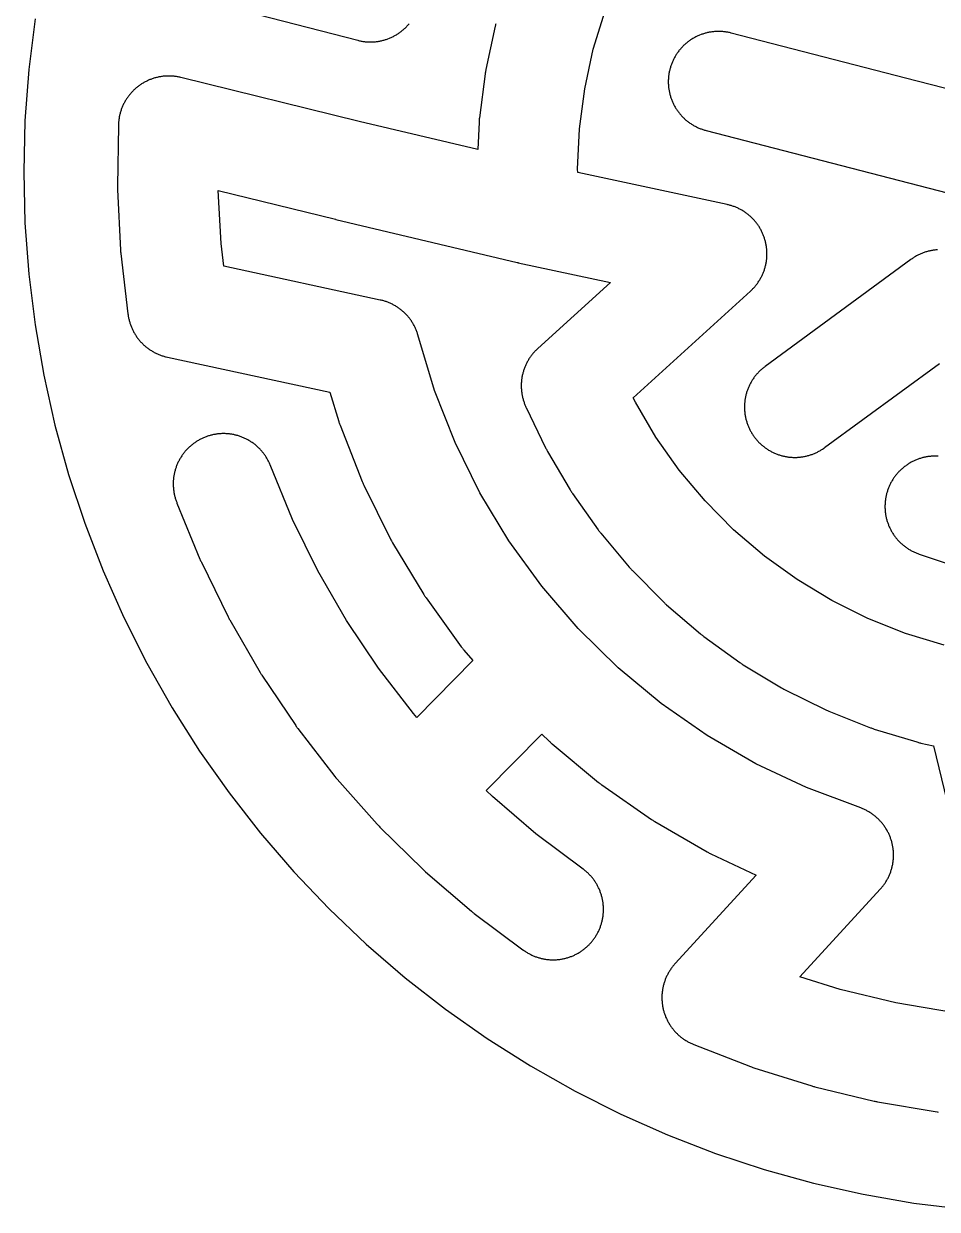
# Model space of a CAD drawing. Header units: millimetres. Extents: x -145 to 145, y -145 to 145.
# Drawn here: x -145 to -18, y -144.3 to 20.6 of the extents above; entities that cross this region are included whole.
import ezdxf

# ---------------------------------------------------------------- set-up
doc = ezdxf.new("R2010")
doc.units = ezdxf.units.MM
doc.layers.add('BOUNDARY', color=3, linetype='CONTINUOUS')
doc.layers.add('CORRIDORS', color=1, linetype='CONTINUOUS')

msp = doc.modelspace()

# ---------------------------------------------------------------- linework, layer by layer
at = {"layer": 'BOUNDARY'}
msp.add_lwpolyline([(-143.431, 21.276), (-144.302, 14.212), (-144.825, 7.115), (-145, 0), (-144.825, -7.115), (-144.302, -14.212), (-143.431, -21.276), (-142.214, -28.288), (-140.655, -35.232), (-138.756, -42.091), (-136.524, -48.849), (-133.963, -55.489), (-131.078, -61.995), (-127.879, -68.353), (-124.371, -74.545), (-120.563, -80.558), (-116.465, -86.376), (-112.087, -91.987), (-107.438, -97.376), (-102.53, -102.53), (-97.376, -107.438), (-91.987, -112.087), (-86.376, -116.465), (-80.558, -120.563), (-74.545, -124.371), (-68.353, -127.879), (-61.995, -131.078), (-55.489, -133.963), (-48.849, -136.524), (-42.091, -138.756), (-35.232, -140.655), (-28.288, -142.214), (-21.276, -143.431), (-14.212, -144.302)], dxfattribs=at)
at = {"layer": 'CORRIDORS'}
for points in [[(-122.763, 24.553), (-98.563, 18.293), (-98.448, 18.264), (-98.333, 18.238), (-98.217, 18.213), (-98.101, 18.19), (-97.985, 18.169), (-97.868, 18.15), (-97.751, 18.134), (-97.633, 18.119), (-97.516, 18.106), (-97.398, 18.095), (-97.28, 18.086), (-97.162, 18.079), (-97.044, 18.074), (-96.925, 18.071), (-96.807, 18.07), (-96.689, 18.071), (-96.57, 18.074), (-96.452, 18.079), (-96.334, 18.086), (-96.216, 18.095), (-96.098, 18.106), (-95.981, 18.119), (-95.863, 18.134), (-95.746, 18.151), (-95.63, 18.17), (-95.513, 18.191), (-95.397, 18.214), (-95.281, 18.239), (-95.166, 18.266), (-95.051, 18.295), (-94.937, 18.325), (-94.823, 18.358), (-94.71, 18.392), (-94.598, 18.429), (-94.486, 18.467), (-94.374, 18.507), (-94.154, 18.593), (-94.045, 18.639), (-93.937, 18.687), (-93.829, 18.736), (-93.722, 18.788), (-93.617, 18.841), (-93.512, 18.896), (-93.408, 18.952), (-93.305, 19.011), (-93.203, 19.071), (-93.102, 19.133), (-93.002, 19.196), (-92.904, 19.261), (-92.806, 19.328), (-92.71, 19.397), (-92.614, 19.467), (-92.52, 19.539), (-92.427, 19.612), (-92.336, 19.687), (-92.245, 19.763), (-92.156, 19.841), (-92.069, 19.92), (-91.982, 20.001), (-91.897, 20.084), (-91.814, 20.167), (-91.731, 20.252), (-91.651, 20.339), (-91.572, 20.427), (-91.494, 20.516), (-91.418, 20.607)], [(-17.045, -65.824), (-22.415, -64.194), (-27.658, -62.116), (-32.674, -59.631), (-37.497, -56.722), (-42.049, -53.434), (-46.314, -49.782), (-50.274, -45.778), (-53.875, -41.48), (-57.113, -36.893), (-59.973, -32.033), (-60.268, -31.421), (-43.967, -16.575), (-43.88, -16.495), (-43.794, -16.413), (-43.71, -16.33), (-43.628, -16.245), (-43.547, -16.159), (-43.467, -16.072), (-43.389, -15.983), (-43.312, -15.893), (-43.237, -15.801), (-43.163, -15.709), (-43.091, -15.615), (-43.021, -15.52), (-42.952, -15.424), (-42.885, -15.326), (-42.819, -15.228), (-42.755, -15.128), (-42.693, -15.027), (-42.633, -14.926), (-42.574, -14.823), (-42.517, -14.719), (-42.462, -14.615), (-42.408, -14.509), (-42.357, -14.403), (-42.307, -14.295), (-42.259, -14.187), (-42.213, -14.078), (-42.168, -13.969), (-42.126, -13.858), (-42.085, -13.747), (-42.046, -13.635), (-42.01, -13.523), (-41.975, -13.41), (-41.942, -13.296), (-41.911, -13.182), (-41.881, -13.067), (-41.854, -12.952), (-41.829, -12.836), (-41.806, -12.72), (-41.784, -12.604), (-41.765, -12.487), (-41.748, -12.37), (-41.732, -12.253), (-41.719, -12.135), (-41.707, -12.018), (-41.698, -11.9), (-41.69, -11.782), (-41.685, -11.663), (-41.682, -11.545), (-41.68, -11.427), (-41.681, -11.309), (-41.683, -11.19), (-41.688, -11.072), (-41.694, -10.954), (-41.703, -10.836), (-41.713, -10.718), (-41.726, -10.6), (-41.74, -10.483), (-41.757, -10.366), (-41.775, -10.249), (-41.796, -10.132), (-41.818, -10.016), (-41.843, -9.9), (-41.869, -9.785), (-41.897, -9.67), (-41.927, -9.556), (-41.959, -9.442), (-42.029, -9.216), (-42.067, -9.104), (-42.107, -8.992), (-42.149, -8.882), (-42.192, -8.772), (-42.238, -8.662), (-42.285, -8.554), (-42.334, -8.446), (-42.385, -8.339), (-42.437, -8.233), (-42.492, -8.128), (-42.548, -8.024), (-42.606, -7.921), (-42.665, -7.819), (-42.727, -7.718), (-42.79, -7.617), (-42.855, -7.518), (-42.921, -7.421), (-42.989, -7.324), (-43.059, -7.228), (-43.13, -7.134), (-43.203, -7.041), (-43.278, -6.949), (-43.354, -6.858), (-43.431, -6.769), (-43.51, -6.681), (-43.591, -6.594), (-43.673, -6.508), (-43.756, -6.425), (-43.841, -6.342), (-43.927, -6.261), (-44.015, -6.181), (-44.104, -6.103), (-44.194, -6.027), (-44.285, -5.952), (-44.378, -5.878), (-44.472, -5.806), (-44.567, -5.736), (-44.663, -5.667), (-44.761, -5.6), (-44.859, -5.535), (-44.959, -5.471), (-45.06, -5.409), (-45.162, -5.348), (-45.264, -5.29), (-45.368, -5.233), (-45.473, -5.178), (-45.578, -5.125), (-45.685, -5.073), (-45.792, -5.023), (-45.901, -4.975), (-46.01, -4.929), (-46.119, -4.885), (-46.23, -4.843), (-46.341, -4.802), (-46.453, -4.764), (-46.565, -4.727), (-46.678, -4.692), (-46.792, -4.659), (-46.906, -4.628), (-47.021, -4.599), (-47.136, -4.572), (-47.209, -4.556), (-67.981, -0.091), (-67.998, 0.366), (-67.736, 5.979), (-67.01, 11.549), (-65.828, 17.044), (-64.197, 22.416)], [(-79.373, 20.606), (-79.403, 20.491), (-79.43, 20.376), (-79.453, 20.273), (-80.757, 14.214), (-80.781, 14.098), (-80.803, 13.982), (-80.823, 13.865), (-80.841, 13.748), (-80.855, 13.645), (-81.655, 7.499), (-81.67, 7.381), (-81.682, 7.263), (-81.692, 7.146), (-81.701, 7.028), (-81.706, 6.921), (-81.885, 3.093), (-98.382, 7.011), (-123.163, 13.126), (-123.278, 13.153), (-123.394, 13.179), (-123.509, 13.202), (-123.626, 13.224), (-123.743, 13.243), (-123.86, 13.261), (-123.977, 13.277), (-124.094, 13.29), (-124.212, 13.302), (-124.33, 13.311), (-124.448, 13.319), (-124.566, 13.325), (-124.685, 13.328), (-124.803, 13.33), (-124.921, 13.33), (-125.04, 13.327), (-125.158, 13.323), (-125.276, 13.316), (-125.394, 13.308), (-125.512, 13.298), (-125.629, 13.285), (-125.747, 13.271), (-125.864, 13.255), (-125.981, 13.236), (-126.098, 13.216), (-126.214, 13.194), (-126.33, 13.17), (-126.445, 13.144), (-126.56, 13.115), (-126.674, 13.085), (-126.788, 13.053), (-126.902, 13.02), (-127.014, 12.984), (-127.127, 12.946), (-127.238, 12.906), (-127.349, 12.865), (-127.459, 12.822), (-127.568, 12.776), (-127.677, 12.729), (-127.785, 12.681), (-127.892, 12.63), (-127.998, 12.577), (-128.103, 12.523), (-128.207, 12.467), (-128.31, 12.409), (-128.412, 12.35), (-128.514, 12.288), (-128.614, 12.226), (-128.713, 12.161), (-128.811, 12.095), (-128.908, 12.027), (-129.004, 11.957), (-129.098, 11.886), (-129.191, 11.813), (-129.283, 11.739), (-129.374, 11.663), (-129.464, 11.586), (-129.552, 11.507), (-129.639, 11.426), (-129.724, 11.344), (-129.808, 11.261), (-129.891, 11.176), (-129.972, 11.09), (-130.052, 11.003), (-130.13, 10.914), (-130.207, 10.824), (-130.282, 10.733), (-130.356, 10.64), (-130.428, 10.546), (-130.498, 10.451), (-130.567, 10.355), (-130.634, 10.258), (-130.7, 10.159), (-130.764, 10.06), (-130.826, 9.959), (-130.886, 9.857), (-130.945, 9.755), (-131.002, 9.651), (-131.057, 9.546), (-131.111, 9.441), (-131.163, 9.334), (-131.212, 9.227), (-131.26, 9.119), (-131.307, 9.01), (-131.351, 8.9), (-131.394, 8.79), (-131.434, 8.679), (-131.473, 8.567), (-131.51, 8.454), (-131.545, 8.341), (-131.578, 8.228), (-131.609, 8.114), (-131.638, 7.999), (-131.665, 7.884), (-131.691, 7.768), (-131.714, 7.652), (-131.735, 7.536), (-131.755, 7.419), (-131.772, 7.302), (-131.788, 7.185), (-131.801, 7.067), (-131.813, 6.95), (-131.822, 6.832), (-131.829, 6.714), (-131.835, 6.595), (-131.839, 6.449), (-131.982, -1.993), (-131.983, -2.112), (-131.982, -2.23), (-131.979, -2.348), (-131.974, -2.466), (-131.547, -10.899), (-131.54, -11.017), (-131.531, -11.135), (-131.52, -11.253), (-131.507, -11.371), (-130.511, -19.756), (-130.496, -19.873), (-130.479, -19.99), (-130.46, -20.107), (-130.439, -20.223), (-130.417, -20.34), (-130.392, -20.455), (-130.365, -20.57), (-130.336, -20.685), (-130.306, -20.8), (-130.273, -20.913), (-130.239, -21.026), (-130.202, -21.139), (-130.164, -21.251), (-130.124, -21.362), (-130.082, -21.473), (-130.038, -21.583), (-129.992, -21.692), (-129.945, -21.8), (-129.895, -21.908), (-129.844, -22.014), (-129.791, -22.12), (-129.736, -22.225), (-129.679, -22.329), (-129.621, -22.432), (-129.561, -22.534), (-129.499, -22.635), (-129.436, -22.735), (-129.371, -22.833), (-129.304, -22.931), (-129.235, -23.028), (-129.165, -23.123), (-129.094, -23.217), (-129.02, -23.31), (-128.946, -23.402), (-128.869, -23.492), (-128.791, -23.581), (-128.712, -23.669), (-128.631, -23.755), (-128.549, -23.84), (-128.465, -23.924), (-128.38, -24.006), (-128.294, -24.087), (-128.206, -24.166), (-128.117, -24.244), (-128.026, -24.32), (-127.934, -24.395), (-127.841, -24.468), (-127.747, -24.54), (-127.652, -24.61), (-127.555, -24.678), (-127.457, -24.745), (-127.359, -24.81), (-127.259, -24.873), (-127.158, -24.935), (-127.056, -24.995), (-126.953, -25.053), (-126.849, -25.109), (-126.744, -25.164), (-126.638, -25.217), (-126.531, -25.268), (-126.424, -25.317), (-126.315, -25.365), (-126.206, -25.411), (-126.096, -25.454), (-125.986, -25.496), (-125.874, -25.536), (-125.762, -25.575), (-125.65, -25.611), (-125.537, -25.645), (-125.423, -25.678), (-125.308, -25.708), (-125.194, -25.737), (-125.034, -25.773), (-102.429, -30.642), (-101.212, -34.703), (-101.177, -34.816), (-101.14, -34.928), (-101.101, -35.04), (-101.06, -35.151), (-101.02, -35.257), (-97.953, -43.052), (-97.909, -43.162), (-97.863, -43.271), (-97.815, -43.379), (-97.765, -43.486), (-97.715, -43.588), (-94.006, -51.099), (-93.953, -51.205), (-93.898, -51.31), (-93.841, -51.414), (-93.783, -51.516), (-93.725, -51.613), (-89.402, -58.786), (-89.34, -58.887), (-89.277, -58.987), (-89.212, -59.086), (-89.145, -59.183), (-89.079, -59.275), (-84.171, -66.061), (-84.101, -66.157), (-84.029, -66.251), (-83.956, -66.344), (-83.881, -66.435), (-83.807, -66.522), (-82.55, -67.984), (-90.334, -75.879), (-90.809, -75.343), (-95.701, -69.023), (-100.136, -62.416), (-104.117, -55.52), (-107.631, -48.357), (-110.742, -40.758), (-110.787, -40.649), (-110.835, -40.541), (-110.884, -40.433), (-110.936, -40.327), (-110.989, -40.221), (-111.044, -40.116), (-111.1, -40.012), (-111.158, -39.909), (-111.218, -39.807), (-111.28, -39.706), (-111.344, -39.606), (-111.409, -39.508), (-111.476, -39.41), (-111.544, -39.313), (-111.614, -39.218), (-111.686, -39.124), (-111.759, -39.031), (-111.834, -38.939), (-111.91, -38.849), (-111.988, -38.76), (-112.067, -38.672), (-112.148, -38.586), (-112.23, -38.5), (-112.314, -38.417), (-112.399, -38.335), (-112.486, -38.254), (-112.573, -38.175), (-112.663, -38.097), (-112.753, -38.021), (-112.845, -37.946), (-112.938, -37.873), (-113.032, -37.801), (-113.127, -37.731), (-113.224, -37.663), (-113.322, -37.596), (-113.42, -37.531), (-113.52, -37.468), (-113.621, -37.406), (-113.723, -37.346), (-113.826, -37.288), (-113.93, -37.231), (-114.035, -37.176), (-114.141, -37.123), (-114.248, -37.072), (-114.355, -37.023), (-114.464, -36.976), (-114.573, -36.93), (-114.683, -36.886), (-114.793, -36.844), (-114.905, -36.804), (-115.017, -36.766), (-115.129, -36.73), (-115.243, -36.695), (-115.356, -36.663), (-115.471, -36.632), (-115.585, -36.604), (-115.701, -36.577), (-115.816, -36.552), (-115.933, -36.529), (-116.049, -36.509), (-116.166, -36.49), (-116.283, -36.473), (-116.4, -36.458), (-116.518, -36.445), (-116.636, -36.434), (-116.754, -36.426), (-116.872, -36.419), (-116.99, -36.414), (-117.108, -36.411), (-117.227, -36.41), (-117.345, -36.411), (-117.463, -36.414), (-117.581, -36.419), (-117.7, -36.426), (-117.818, -36.436), (-117.935, -36.447), (-118.053, -36.46), (-118.17, -36.475), (-118.287, -36.492), (-118.404, -36.511), (-118.521, -36.532), (-118.637, -36.555), (-118.752, -36.58), (-118.868, -36.607), (-118.982, -36.635), (-119.097, -36.666), (-119.21, -36.699), (-119.323, -36.734), (-119.436, -36.77), (-119.548, -36.808), (-119.659, -36.849), (-119.77, -36.891), (-119.88, -36.935), (-119.989, -36.981), (-120.097, -37.029), (-120.204, -37.078), (-120.311, -37.129), (-120.417, -37.183), (-120.521, -37.237), (-120.625, -37.294), (-120.728, -37.353), (-120.83, -37.413), (-120.931, -37.475), (-121.031, -37.538), (-121.129, -37.603), (-121.227, -37.67), (-121.323, -37.739), (-121.419, -37.809), (-121.513, -37.881), (-121.606, -37.954), (-121.697, -38.029), (-121.788, -38.106), (-121.877, -38.183), (-121.964, -38.263), (-122.051, -38.344), (-122.135, -38.426), (-122.219, -38.51), (-122.301, -38.595), (-122.382, -38.682), (-122.461, -38.77), (-122.539, -38.859), (-122.615, -38.95), (-122.689, -39.041), (-122.762, -39.134), (-122.834, -39.229), (-122.904, -39.324), (-122.972, -39.421), (-123.039, -39.519), (-123.104, -39.618), (-123.167, -39.718), (-123.228, -39.819), (-123.288, -39.921), (-123.346, -40.024), (-123.403, -40.128), (-123.457, -40.233), (-123.51, -40.339), (-123.561, -40.445), (-123.61, -40.553), (-123.658, -40.661), (-123.703, -40.771), (-123.747, -40.881), (-123.789, -40.991), (-123.829, -41.103), (-123.867, -41.215), (-123.903, -41.327), (-123.937, -41.441), (-123.97, -41.554), (-124, -41.669), (-124.028, -41.784), (-124.055, -41.899), (-124.08, -42.015), (-124.102, -42.131), (-124.123, -42.247), (-124.141, -42.364), (-124.158, -42.481), (-124.173, -42.599), (-124.186, -42.716), (-124.196, -42.834), (-124.205, -42.952), (-124.212, -43.07), (-124.216, -43.188), (-124.219, -43.307), (-124.22, -43.425), (-124.219, -43.543), (-124.215, -43.662), (-124.21, -43.78), (-124.203, -43.898), (-124.194, -44.016), (-124.182, -44.134), (-124.169, -44.251), (-124.154, -44.369), (-124.137, -44.486), (-124.118, -44.602), (-124.097, -44.719), (-124.073, -44.835), (-124.048, -44.951), (-124.021, -45.066), (-123.992, -45.18), (-123.962, -45.295), (-123.929, -45.408), (-123.894, -45.521), (-123.857, -45.634), (-123.819, -45.746), (-123.778, -45.857), (-123.736, -45.968), (-123.698, -46.062), (-120.499, -53.877), (-120.454, -53.986), (-120.406, -54.094), (-120.357, -54.202), (-120.306, -54.308), (-116.587, -61.89), (-116.534, -61.995), (-116.479, -62.1), (-116.422, -62.204), (-116.364, -62.307), (-112.142, -69.62), (-112.082, -69.722), (-112.02, -69.823), (-111.957, -69.923), (-111.892, -70.021), (-107.187, -77.031), (-107.12, -77.129), (-107.052, -77.225), (-106.982, -77.321), (-106.911, -77.415), (-101.743, -84.092), (-101.595, -84.276), (-101.518, -84.367), (-101.441, -84.455), (-95.854, -90.746), (-95.824, -90.78), (-95.744, -90.867), (-95.741, -90.87), (-95.675, -90.942), (-95.592, -91.027), (-95.49, -91.129), (-89.489, -97.032), (-89.404, -97.114), (-89.317, -97.195), (-89.23, -97.275), (-89.14, -97.353), (-82.733, -102.854), (-82.643, -102.93), (-82.551, -103.005), (-82.458, -103.078), (-82.365, -103.149), (-75.602, -108.206), (-75.507, -108.276), (-75.41, -108.345), (-75.312, -108.411), (-75.214, -108.476), (-75.114, -108.54), (-75.013, -108.602), (-74.911, -108.662), (-74.808, -108.72), (-74.704, -108.777), (-74.599, -108.831), (-74.493, -108.884), (-74.387, -108.936), (-74.279, -108.985), (-74.171, -109.033), (-74.062, -109.078), (-73.952, -109.122), (-73.841, -109.164), (-73.73, -109.204), (-73.618, -109.243), (-73.505, -109.279), (-73.392, -109.314), (-73.278, -109.346), (-73.164, -109.377), (-73.049, -109.405), (-72.934, -109.432), (-72.818, -109.457), (-72.702, -109.48), (-72.586, -109.501), (-72.469, -109.519), (-72.352, -109.536), (-72.234, -109.551), (-72.117, -109.564), (-71.999, -109.575), (-71.881, -109.584), (-71.763, -109.591), (-71.645, -109.596), (-71.526, -109.599), (-71.408, -109.6), (-71.29, -109.599), (-71.172, -109.596), (-71.053, -109.591), (-70.935, -109.584), (-70.817, -109.575), (-70.699, -109.564), (-70.582, -109.551), (-70.464, -109.536), (-70.347, -109.519), (-70.231, -109.5), (-70.114, -109.479), (-69.998, -109.456), (-69.882, -109.431), (-69.767, -109.404), (-69.652, -109.376), (-69.538, -109.345), (-69.424, -109.312), (-69.311, -109.278), (-69.199, -109.242), (-69.087, -109.203), (-68.975, -109.163), (-68.865, -109.121), (-68.755, -109.077), (-68.646, -109.031), (-68.538, -108.983), (-68.43, -108.934), (-68.323, -108.883), (-68.218, -108.83), (-68.113, -108.775), (-68.009, -108.718), (-67.906, -108.66), (-67.804, -108.6), (-67.703, -108.538), (-67.603, -108.474), (-67.505, -108.409), (-67.407, -108.342), (-67.31, -108.274), (-67.215, -108.204), (-67.121, -108.132), (-67.028, -108.059), (-66.936, -107.984), (-66.846, -107.908), (-66.757, -107.83), (-66.669, -107.75), (-66.583, -107.669), (-66.498, -107.587), (-66.414, -107.503), (-66.332, -107.418), (-66.251, -107.332), (-66.172, -107.244), (-66.095, -107.155), (-66.018, -107.064), (-65.944, -106.972), (-65.87, -106.879), (-65.799, -106.785), (-65.729, -106.69), (-65.661, -106.593), (-65.594, -106.495), (-65.529, -106.397), (-65.466, -106.297), (-65.404, -106.196), (-65.344, -106.094), (-65.286, -105.991), (-65.23, -105.887), (-65.175, -105.782), (-65.122, -105.676), (-65.071, -105.569), (-65.022, -105.461), (-64.974, -105.353), (-64.929, -105.244), (-64.885, -105.134), (-64.843, -105.023), (-64.803, -104.912), (-64.765, -104.8), (-64.728, -104.687), (-64.694, -104.574), (-64.662, -104.46), (-64.631, -104.346), (-64.603, -104.231), (-64.576, -104.116), (-64.551, -104), (-64.529, -103.884), (-64.508, -103.768), (-64.489, -103.651), (-64.473, -103.534), (-64.458, -103.416), (-64.445, -103.299), (-64.434, -103.181), (-64.425, -103.063), (-64.418, -102.945), (-64.414, -102.826), (-64.411, -102.708), (-64.41, -102.59), (-64.411, -102.471), (-64.414, -102.353), (-64.42, -102.235), (-64.427, -102.117), (-64.436, -101.999), (-64.447, -101.881), (-64.46, -101.764), (-64.475, -101.646), (-64.492, -101.529), (-64.511, -101.412), (-64.533, -101.296), (-64.556, -101.18), (-64.581, -101.064), (-64.607, -100.949), (-64.636, -100.834), (-64.667, -100.72), (-64.7, -100.606), (-64.735, -100.493), (-64.771, -100.381), (-64.81, -100.269), (-64.85, -100.158), (-64.892, -100.047), (-64.936, -99.937), (-64.982, -99.828), (-65.03, -99.72), (-65.08, -99.612), (-65.131, -99.506), (-65.184, -99.4), (-65.239, -99.295), (-65.296, -99.192), (-65.354, -99.089), (-65.415, -98.987), (-65.476, -98.886), (-65.54, -98.786), (-65.605, -98.688), (-65.672, -98.59), (-65.741, -98.494), (-65.811, -98.398), (-65.883, -98.304), (-65.956, -98.212), (-66.031, -98.12), (-66.108, -98.03), (-66.186, -97.941), (-66.265, -97.853), (-66.346, -97.767), (-66.429, -97.682), (-66.513, -97.599), (-66.598, -97.516), (-66.684, -97.436), (-66.772, -97.357), (-66.862, -97.279), (-66.952, -97.203), (-67.044, -97.128), (-67.137, -97.055), (-67.218, -96.994), (-73.792, -92.078), (-79.842, -86.884), (-80.695, -86.045), (-72.961, -78.201), (-71.971, -79.173), (-71.886, -79.256), (-71.799, -79.336), (-71.711, -79.416), (-71.622, -79.493), (-71.536, -79.567), (-65.091, -84.916), (-64.999, -84.99), (-64.906, -85.064), (-64.812, -85.135), (-64.716, -85.205), (-64.624, -85.271), (-57.754, -90.062), (-57.657, -90.129), (-57.558, -90.194), (-57.458, -90.257), (-57.357, -90.319), (-57.263, -90.375), (-50.018, -94.578), (-49.915, -94.636), (-49.811, -94.693), (-49.706, -94.748), (-49.6, -94.801), (-49.498, -94.851), (-43.166, -97.846), (-54.447, -110.137), (-54.526, -110.225), (-54.604, -110.314), (-54.68, -110.404), (-54.755, -110.496), (-54.828, -110.589), (-54.9, -110.683), (-54.97, -110.779), (-55.038, -110.875), (-55.105, -110.973), (-55.17, -111.072), (-55.233, -111.172), (-55.295, -111.273), (-55.355, -111.375), (-55.413, -111.478), (-55.47, -111.582), (-55.524, -111.687), (-55.577, -111.792), (-55.628, -111.899), (-55.678, -112.007), (-55.725, -112.115), (-55.771, -112.224), (-55.815, -112.334), (-55.897, -112.556), (-55.935, -112.668), (-55.971, -112.781), (-56.005, -112.894), (-56.038, -113.008), (-56.068, -113.122), (-56.097, -113.237), (-56.123, -113.352), (-56.148, -113.468), (-56.171, -113.584), (-56.192, -113.701), (-56.21, -113.817), (-56.227, -113.934), (-56.242, -114.052), (-56.255, -114.169), (-56.266, -114.287), (-56.275, -114.405), (-56.281, -114.523), (-56.286, -114.642), (-56.289, -114.76), (-56.29, -114.878), (-56.289, -114.997), (-56.286, -115.115), (-56.281, -115.233), (-56.273, -115.351), (-56.264, -115.469), (-56.253, -115.587), (-56.24, -115.704), (-56.225, -115.822), (-56.208, -115.939), (-56.189, -116.056), (-56.168, -116.172), (-56.145, -116.288), (-56.12, -116.404), (-56.093, -116.519), (-56.064, -116.634), (-56.033, -116.748), (-56.001, -116.862), (-55.966, -116.975), (-55.929, -117.087), (-55.891, -117.199), (-55.851, -117.311), (-55.809, -117.421), (-55.765, -117.531), (-55.719, -117.64), (-55.671, -117.748), (-55.621, -117.856), (-55.57, -117.962), (-55.517, -118.068), (-55.462, -118.173), (-55.405, -118.277), (-55.347, -118.38), (-55.225, -118.582), (-55.161, -118.682), (-55.096, -118.781), (-55.029, -118.878), (-54.96, -118.975), (-54.89, -119.07), (-54.818, -119.164), (-54.745, -119.257), (-54.67, -119.348), (-54.593, -119.439), (-54.516, -119.528), (-54.436, -119.615), (-54.355, -119.702), (-54.273, -119.787), (-54.189, -119.87), (-54.104, -119.952), (-54.017, -120.033), (-53.929, -120.112), (-53.84, -120.19), (-53.749, -120.266), (-53.657, -120.34), (-53.564, -120.413), (-53.47, -120.485), (-53.375, -120.555), (-53.278, -120.623), (-53.18, -120.69), (-53.081, -120.754), (-52.981, -120.818), (-52.88, -120.879), (-52.778, -120.939), (-52.675, -120.997), (-52.571, -121.053), (-52.466, -121.108), (-52.36, -121.161), (-52.253, -121.212), (-52.146, -121.261), (-52.037, -121.308), (-51.928, -121.354), (-51.831, -121.392), (-43.964, -124.457), (-43.854, -124.499), (-43.742, -124.54), (-43.63, -124.578), (-43.518, -124.614), (-35.463, -127.141), (-35.35, -127.176), (-35.236, -127.208), (-35.122, -127.239), (-35.008, -127.267), (-26.8, -129.245), (-26.685, -129.272), (-26.569, -129.297), (-26.453, -129.32), (-26.337, -129.34), (-18.014, -130.76), (-17.897, -130.779)], [(-9.981, 9.817), (-22.444, 13.046), (-22.447, 13.047), (-46.647, 19.307), (-46.762, 19.336), (-46.877, 19.362), (-46.993, 19.387), (-47.109, 19.41), (-47.225, 19.431), (-47.342, 19.45), (-47.459, 19.466), (-47.577, 19.481), (-47.694, 19.494), (-47.812, 19.505), (-47.93, 19.514), (-48.048, 19.521), (-48.166, 19.526), (-48.285, 19.529), (-48.403, 19.53), (-48.521, 19.529), (-48.64, 19.526), (-48.758, 19.521), (-48.876, 19.514), (-48.994, 19.505), (-49.112, 19.494), (-49.229, 19.481), (-49.347, 19.466), (-49.464, 19.449), (-49.58, 19.43), (-49.697, 19.409), (-49.813, 19.386), (-49.929, 19.361), (-50.044, 19.334), (-50.159, 19.305), (-50.273, 19.275), (-50.387, 19.242), (-50.5, 19.208), (-50.612, 19.171), (-50.724, 19.133), (-50.836, 19.093), (-51.056, 19.007), (-51.165, 18.961), (-51.273, 18.913), (-51.381, 18.864), (-51.488, 18.812), (-51.593, 18.759), (-51.698, 18.704), (-51.802, 18.648), (-51.905, 18.589), (-52.007, 18.529), (-52.108, 18.467), (-52.208, 18.404), (-52.306, 18.339), (-52.404, 18.272), (-52.5, 18.203), (-52.596, 18.133), (-52.69, 18.061), (-52.783, 17.988), (-52.874, 17.913), (-52.965, 17.837), (-53.054, 17.759), (-53.141, 17.68), (-53.228, 17.599), (-53.313, 17.516), (-53.396, 17.433), (-53.479, 17.348), (-53.559, 17.261), (-53.638, 17.173), (-53.716, 17.084), (-53.792, 16.993), (-53.867, 16.902), (-53.94, 16.809), (-54.012, 16.714), (-54.082, 16.619), (-54.15, 16.522), (-54.217, 16.425), (-54.282, 16.326), (-54.345, 16.226), (-54.407, 16.125), (-54.466, 16.023), (-54.525, 15.92), (-54.581, 15.816), (-54.636, 15.711), (-54.689, 15.605), (-54.74, 15.498), (-54.789, 15.39), (-54.836, 15.282), (-54.882, 15.173), (-54.926, 15.063), (-54.968, 14.952), (-55.008, 14.841), (-55.046, 14.729), (-55.082, 14.616), (-55.116, 14.503), (-55.149, 14.389), (-55.179, 14.275), (-55.208, 14.16), (-55.234, 14.045), (-55.259, 13.929), (-55.281, 13.813), (-55.302, 13.696), (-55.321, 13.58), (-55.338, 13.463), (-55.352, 13.345), (-55.365, 13.227), (-55.376, 13.11), (-55.385, 12.992), (-55.392, 12.874), (-55.396, 12.755), (-55.399, 12.637), (-55.4, 12.519), (-55.399, 12.4), (-55.396, 12.282), (-55.39, 12.164), (-55.383, 12.046), (-55.374, 11.928), (-55.363, 11.81), (-55.35, 11.692), (-55.335, 11.575), (-55.317, 11.458), (-55.298, 11.341), (-55.277, 11.225), (-55.254, 11.109), (-55.229, 10.993), (-55.202, 10.878), (-55.173, 10.763), (-55.143, 10.649), (-55.11, 10.535), (-55.075, 10.422), (-55.039, 10.31), (-55, 10.198), (-54.96, 10.087), (-54.917, 9.976), (-54.873, 9.866), (-54.827, 9.757), (-54.78, 9.649), (-54.73, 9.541), (-54.679, 9.435), (-54.625, 9.329), (-54.57, 9.224), (-54.514, 9.121), (-54.455, 9.018), (-54.395, 8.916), (-54.333, 8.815), (-54.269, 8.715), (-54.204, 8.617), (-54.137, 8.519), (-54.068, 8.423), (-53.998, 8.328), (-53.926, 8.234), (-53.853, 8.141), (-53.778, 8.049), (-53.701, 7.959), (-53.623, 7.87), (-53.544, 7.782), (-53.463, 7.696), (-53.381, 7.611), (-53.297, 7.528), (-53.211, 7.446), (-53.125, 7.365), (-53.037, 7.286), (-52.948, 7.208), (-52.857, 7.132), (-52.765, 7.058), (-52.672, 6.985), (-52.578, 6.913), (-52.482, 6.843), (-52.385, 6.775), (-52.288, 6.709), (-52.189, 6.644), (-52.089, 6.581), (-51.987, 6.519), (-51.885, 6.459), (-51.782, 6.401), (-51.678, 6.345), (-51.573, 6.291), (-51.467, 6.238), (-51.36, 6.187), (-51.253, 6.138), (-51.144, 6.09), (-51.035, 6.045), (-50.925, 6.001), (-50.814, 5.96), (-50.703, 5.92), (-50.591, 5.882), (-50.478, 5.846), (-50.365, 5.811), (-50.251, 5.779), (-50.153, 5.753), (-25.953, -0.507), (-1.756, -6.776)], [(-15.897, -116.92), (-23.747, -115.58), (-31.498, -113.712), (-37.111, -111.952), (-25.933, -99.773), (-25.854, -99.685), (-25.776, -99.596), (-25.7, -99.506), (-25.625, -99.414), (-25.552, -99.321), (-25.48, -99.227), (-25.41, -99.131), (-25.342, -99.035), (-25.275, -98.937), (-25.21, -98.838), (-25.147, -98.738), (-25.085, -98.637), (-25.025, -98.535), (-24.967, -98.432), (-24.91, -98.328), (-24.856, -98.223), (-24.803, -98.118), (-24.752, -98.011), (-24.702, -97.903), (-24.655, -97.795), (-24.609, -97.686), (-24.565, -97.576), (-24.483, -97.354), (-24.445, -97.242), (-24.409, -97.129), (-24.375, -97.016), (-24.342, -96.902), (-24.312, -96.788), (-24.283, -96.673), (-24.257, -96.558), (-24.232, -96.442), (-24.209, -96.326), (-24.188, -96.209), (-24.17, -96.093), (-24.153, -95.976), (-24.138, -95.858), (-24.125, -95.741), (-24.114, -95.623), (-24.105, -95.505), (-24.099, -95.387), (-24.094, -95.268), (-24.091, -95.15), (-24.09, -95.032), (-24.091, -94.913), (-24.094, -94.795), (-24.099, -94.677), (-24.107, -94.559), (-24.116, -94.441), (-24.127, -94.323), (-24.14, -94.206), (-24.155, -94.088), (-24.172, -93.971), (-24.191, -93.854), (-24.212, -93.738), (-24.235, -93.622), (-24.26, -93.506), (-24.287, -93.391), (-24.316, -93.276), (-24.347, -93.162), (-24.379, -93.048), (-24.414, -92.935), (-24.451, -92.823), (-24.489, -92.711), (-24.529, -92.599), (-24.571, -92.489), (-24.615, -92.379), (-24.661, -92.27), (-24.709, -92.162), (-24.759, -92.054), (-24.81, -91.948), (-24.863, -91.842), (-24.918, -91.737), (-24.975, -91.633), (-25.033, -91.53), (-25.155, -91.328), (-25.219, -91.228), (-25.284, -91.129), (-25.351, -91.032), (-25.42, -90.935), (-25.49, -90.84), (-25.562, -90.746), (-25.635, -90.653), (-25.71, -90.562), (-25.787, -90.471), (-25.864, -90.382), (-25.944, -90.295), (-26.025, -90.208), (-26.107, -90.123), (-26.191, -90.04), (-26.276, -89.958), (-26.363, -89.877), (-26.451, -89.798), (-26.54, -89.72), (-26.631, -89.644), (-26.723, -89.57), (-26.816, -89.497), (-26.91, -89.425), (-27.005, -89.355), (-27.102, -89.287), (-27.2, -89.22), (-27.299, -89.156), (-27.399, -89.092), (-27.5, -89.031), (-27.602, -88.971), (-27.705, -88.913), (-27.809, -88.857), (-27.914, -88.802), (-28.02, -88.749), (-28.127, -88.698), (-28.234, -88.649), (-28.343, -88.602), (-28.452, -88.556), (-28.562, -88.512), (-28.636, -88.484), (-36.207, -85.65), (-43.244, -82.322), (-49.986, -78.411), (-56.37, -73.958), (-62.375, -68.975), (-67.926, -63.522), (-72.998, -57.62), (-77.565, -51.306), (-81.584, -44.638), (-85.028, -37.663), (-87.883, -30.408), (-90.204, -22.661), (-90.239, -22.548), (-90.276, -22.436), (-90.315, -22.324), (-90.356, -22.213), (-90.398, -22.102), (-90.442, -21.992), (-90.489, -21.884), (-90.537, -21.775), (-90.586, -21.668), (-90.638, -21.562), (-90.691, -21.456), (-90.747, -21.351), (-90.804, -21.248), (-90.862, -21.145), (-90.923, -21.043), (-90.985, -20.943), (-91.049, -20.843), (-91.114, -20.744), (-91.182, -20.647), (-91.25, -20.551), (-91.321, -20.456), (-91.393, -20.362), (-91.466, -20.269), (-91.542, -20.178), (-91.618, -20.088), (-91.696, -19.999), (-91.776, -19.911), (-91.857, -19.825), (-91.94, -19.741), (-92.024, -19.657), (-92.109, -19.575), (-92.196, -19.495), (-92.284, -19.416), (-92.374, -19.339), (-92.465, -19.263), (-92.557, -19.188), (-92.65, -19.116), (-92.744, -19.044), (-92.84, -18.975), (-92.937, -18.907), (-93.035, -18.841), (-93.134, -18.776), (-93.234, -18.713), (-93.335, -18.652), (-93.438, -18.592), (-93.541, -18.534), (-93.645, -18.478), (-93.75, -18.424), (-93.856, -18.371), (-93.963, -18.321), (-94.071, -18.272), (-94.179, -18.225), (-94.289, -18.179), (-94.399, -18.136), (-94.509, -18.094), (-94.621, -18.055), (-94.733, -18.017), (-94.846, -17.981), (-94.959, -17.947), (-95.073, -17.915), (-95.188, -17.885), (-95.302, -17.857), (-95.436, -17.827), (-117.199, -13.14), (-117.576, -9.966), (-117.95, -2.58), (-101.677, -6.596), (-101.618, -6.611), (-76.398, -12.601), (-76.358, -12.61), (-76.35, -12.612), (-76.292, -12.625), (-76.283, -12.627), (-76.276, -12.629), (-76.251, -12.634), (-63.451, -15.385), (-73.553, -24.585), (-73.64, -24.665), (-73.726, -24.747), (-73.81, -24.83), (-73.892, -24.915), (-73.973, -25.001), (-74.053, -25.088), (-74.131, -25.177), (-74.208, -25.267), (-74.283, -25.359), (-74.357, -25.451), (-74.429, -25.545), (-74.499, -25.64), (-74.568, -25.736), (-74.635, -25.834), (-74.701, -25.932), (-74.765, -26.032), (-74.827, -26.133), (-74.887, -26.234), (-74.946, -26.337), (-75.003, -26.441), (-75.058, -26.545), (-75.112, -26.651), (-75.163, -26.757), (-75.213, -26.865), (-75.261, -26.973), (-75.307, -27.082), (-75.352, -27.191), (-75.394, -27.302), (-75.435, -27.413), (-75.474, -27.525), (-75.51, -27.637), (-75.545, -27.75), (-75.578, -27.864), (-75.609, -27.978), (-75.639, -28.093), (-75.666, -28.208), (-75.691, -28.324), (-75.714, -28.44), (-75.736, -28.556), (-75.755, -28.673), (-75.772, -28.79), (-75.788, -28.907), (-75.801, -29.025), (-75.813, -29.142), (-75.822, -29.26), (-75.83, -29.378), (-75.835, -29.497), (-75.838, -29.615), (-75.84, -29.733), (-75.839, -29.851), (-75.837, -29.97), (-75.832, -30.088), (-75.826, -30.206), (-75.817, -30.324), (-75.807, -30.442), (-75.794, -30.56), (-75.78, -30.677), (-75.763, -30.794), (-75.745, -30.911), (-75.724, -31.028), (-75.702, -31.144), (-75.677, -31.26), (-75.651, -31.375), (-75.623, -31.49), (-75.593, -31.604), (-75.561, -31.718), (-75.491, -31.944), (-75.453, -32.056), (-75.413, -32.168), (-75.371, -32.278), (-75.328, -32.388), (-75.282, -32.498), (-75.235, -32.606), (-75.186, -32.714), (-75.145, -32.8), (-72.453, -38.383), (-72.401, -38.489), (-72.347, -38.595), (-72.291, -38.699), (-72.233, -38.802), (-72.181, -38.894), (-69.037, -44.236), (-68.976, -44.337), (-68.913, -44.437), (-68.849, -44.537), (-68.783, -44.635), (-68.723, -44.721), (-65.149, -49.785), (-65.08, -49.881), (-65.009, -49.976), (-64.937, -50.07), (-64.863, -50.163), (-64.796, -50.244), (-60.816, -54.995), (-60.739, -55.085), (-60.661, -55.174), (-60.581, -55.261), (-60.5, -55.347), (-60.427, -55.423), (-56.068, -59.83), (-55.984, -59.913), (-55.899, -59.995), (-55.812, -60.076), (-55.724, -60.155), (-55.644, -60.224), (-50.936, -64.256), (-50.846, -64.332), (-50.754, -64.407), (-50.661, -64.48), (-50.567, -64.551), (-50.481, -64.614), (-45.456, -68.243), (-45.36, -68.311), (-45.262, -68.378), (-45.163, -68.443), (-45.064, -68.507), (-44.974, -68.562), (-39.666, -71.764), (-39.564, -71.824), (-39.461, -71.883), (-39.357, -71.939), (-39.253, -71.994), (-39.157, -72.042), (-33.602, -74.794), (-33.496, -74.846), (-33.389, -74.896), (-33.281, -74.944), (-33.172, -74.99), (-33.074, -75.03), (-27.311, -77.314), (-27.201, -77.356), (-27.09, -77.397), (-26.978, -77.436), (-26.866, -77.473), (-26.765, -77.504), (-20.833, -79.304), (-20.719, -79.338), (-20.605, -79.369), (-20.49, -79.399), (-20.375, -79.426), (-20.273, -79.449), (-18.511, -79.828), (-13.284, -101.436)], [(-17.986, -10.845), (-18.104, -10.854), (-18.222, -10.864), (-18.34, -10.877), (-18.457, -10.892), (-18.574, -10.908), (-18.691, -10.927), (-18.808, -10.948), (-18.924, -10.97), (-19.04, -10.995), (-19.155, -11.021), (-19.27, -11.05), (-19.384, -11.08), (-19.498, -11.112), (-19.611, -11.147), (-19.724, -11.183), (-19.836, -11.221), (-19.947, -11.261), (-20.058, -11.302), (-20.168, -11.346), (-20.277, -11.392), (-20.386, -11.439), (-20.493, -11.488), (-20.6, -11.539), (-20.706, -11.592), (-20.811, -11.647), (-20.915, -11.703), (-21.018, -11.761), (-21.12, -11.821), (-21.221, -11.882), (-21.321, -11.946), (-21.42, -12.011), (-21.518, -12.077), (-21.615, -12.145), (-21.673, -12.188), (-41.953, -27.078), (-42.048, -27.148), (-42.141, -27.221), (-42.233, -27.295), (-42.325, -27.37), (-42.414, -27.447), (-42.503, -27.526), (-42.59, -27.606), (-42.676, -27.688), (-42.76, -27.771), (-42.843, -27.855), (-42.924, -27.941), (-43.005, -28.028), (-43.083, -28.116), (-43.16, -28.206), (-43.236, -28.297), (-43.31, -28.389), (-43.382, -28.483), (-43.453, -28.578), (-43.522, -28.674), (-43.59, -28.771), (-43.656, -28.869), (-43.72, -28.969), (-43.782, -29.069), (-43.843, -29.17), (-43.902, -29.273), (-43.96, -29.376), (-44.015, -29.481), (-44.069, -29.586), (-44.121, -29.692), (-44.172, -29.8), (-44.22, -29.907), (-44.267, -30.016), (-44.312, -30.126), (-44.354, -30.236), (-44.395, -30.347), (-44.435, -30.459), (-44.472, -30.571), (-44.507, -30.684), (-44.541, -30.797), (-44.572, -30.911), (-44.602, -31.026), (-44.63, -31.141), (-44.655, -31.256), (-44.679, -31.372), (-44.701, -31.489), (-44.721, -31.605), (-44.739, -31.722), (-44.754, -31.839), (-44.768, -31.957), (-44.78, -32.075), (-44.79, -32.193), (-44.798, -32.311), (-44.804, -32.429), (-44.808, -32.547), (-44.81, -32.665), (-44.81, -32.784), (-44.808, -32.902), (-44.804, -33.02), (-44.797, -33.138), (-44.789, -33.256), (-44.779, -33.374), (-44.767, -33.492), (-44.753, -33.61), (-44.737, -33.727), (-44.719, -33.844), (-44.699, -33.96), (-44.677, -34.077), (-44.653, -34.193), (-44.628, -34.308), (-44.6, -34.423), (-44.57, -34.537), (-44.538, -34.651), (-44.505, -34.765), (-44.469, -34.878), (-44.432, -34.99), (-44.392, -35.102), (-44.351, -35.213), (-44.308, -35.323), (-44.263, -35.432), (-44.216, -35.541), (-44.168, -35.649), (-44.117, -35.756), (-44.065, -35.862), (-44.011, -35.967), (-43.955, -36.072), (-43.898, -36.175), (-43.839, -36.277), (-43.778, -36.379), (-43.715, -36.479), (-43.651, -36.578), (-43.585, -36.677), (-43.517, -36.774), (-43.447, -36.87), (-43.377, -36.964), (-43.304, -37.058), (-43.23, -37.15), (-43.154, -37.241), (-43.077, -37.331), (-42.998, -37.419), (-42.918, -37.506), (-42.837, -37.592), (-42.754, -37.676), (-42.669, -37.759), (-42.583, -37.84), (-42.496, -37.92), (-42.407, -37.999), (-42.318, -38.076), (-42.226, -38.151), (-42.134, -38.225), (-42.04, -38.297), (-41.945, -38.368), (-41.849, -38.437), (-41.752, -38.504), (-41.654, -38.57), (-41.554, -38.634), (-41.454, -38.697), (-41.352, -38.758), (-41.25, -38.817), (-41.146, -38.874), (-41.042, -38.929), (-40.936, -38.983), (-40.83, -39.035), (-40.723, -39.085), (-40.615, -39.133), (-40.506, -39.18), (-40.397, -39.225), (-40.286, -39.267), (-40.175, -39.308), (-40.063, -39.347), (-39.951, -39.384), (-39.838, -39.42), (-39.725, -39.453), (-39.611, -39.484), (-39.496, -39.514), (-39.381, -39.541), (-39.265, -39.567), (-39.149, -39.591), (-39.033, -39.612), (-38.916, -39.632), (-38.799, -39.65), (-38.682, -39.665), (-38.565, -39.679), (-38.447, -39.691), (-38.329, -39.701), (-38.211, -39.709), (-38.093, -39.714), (-37.975, -39.718), (-37.856, -39.72), (-37.738, -39.72), (-37.62, -39.717), (-37.501, -39.713), (-37.383, -39.707), (-37.265, -39.699), (-37.147, -39.689), (-37.03, -39.676), (-36.912, -39.662), (-36.795, -39.646), (-36.678, -39.628), (-36.561, -39.608), (-36.445, -39.586), (-36.329, -39.562), (-36.214, -39.536), (-36.099, -39.508), (-35.984, -39.478), (-35.87, -39.446), (-35.757, -39.412), (-35.644, -39.377), (-35.532, -39.339), (-35.42, -39.3), (-35.31, -39.258), (-35.199, -39.215), (-35.09, -39.17), (-34.981, -39.123), (-34.874, -39.074), (-34.767, -39.024), (-34.661, -38.971), (-34.555, -38.917), (-34.451, -38.861), (-34.348, -38.804), (-34.245, -38.744), (-34.144, -38.683), (-34.044, -38.62), (-33.945, -38.556), (-33.846, -38.49), (-33.75, -38.422), (-33.667, -38.362), (-17.717, -26.651)], [(-17.893, -39.551), (-18.011, -39.545), (-18.129, -39.542), (-18.247, -39.54), (-18.366, -39.541), (-18.484, -39.543), (-18.602, -39.547), (-18.72, -39.554), (-18.838, -39.562), (-18.956, -39.573), (-19.074, -39.585), (-19.191, -39.6), (-19.309, -39.616), (-19.426, -39.634), (-19.542, -39.655), (-19.658, -39.677), (-19.774, -39.701), (-19.889, -39.728), (-20.004, -39.756), (-20.119, -39.786), (-20.233, -39.818), (-20.346, -39.852), (-20.459, -39.888), (-20.571, -39.925), (-20.682, -39.965), (-20.793, -40.007), (-20.903, -40.05), (-21.013, -40.095), (-21.121, -40.142), (-21.229, -40.191), (-21.336, -40.242), (-21.442, -40.295), (-21.547, -40.349), (-21.651, -40.405), (-21.754, -40.463), (-21.856, -40.523), (-21.958, -40.584), (-22.058, -40.647), (-22.157, -40.712), (-22.255, -40.778), (-22.352, -40.846), (-22.447, -40.916), (-22.542, -40.987), (-22.635, -41.06), (-22.727, -41.134), (-22.818, -41.21), (-22.907, -41.287), (-22.995, -41.366), (-23.082, -41.447), (-23.167, -41.529), (-23.251, -41.612), (-23.334, -41.697), (-23.415, -41.783), (-23.495, -41.87), (-23.573, -41.959), (-23.65, -42.049), (-23.725, -42.141), (-23.798, -42.233), (-23.87, -42.327), (-23.941, -42.422), (-24.01, -42.519), (-24.077, -42.616), (-24.142, -42.715), (-24.206, -42.814), (-24.268, -42.915), (-24.329, -43.017), (-24.387, -43.119), (-24.444, -43.223), (-24.499, -43.328), (-24.553, -43.433), (-24.604, -43.54), (-24.654, -43.647), (-24.702, -43.755), (-24.748, -43.864), (-24.793, -43.974), (-24.835, -44.084), (-24.876, -44.196), (-24.914, -44.307), (-24.951, -44.42), (-24.986, -44.533), (-25.019, -44.647), (-25.05, -44.761), (-25.079, -44.875), (-25.106, -44.991), (-25.132, -45.106), (-25.155, -45.222), (-25.176, -45.339), (-25.195, -45.455), (-25.213, -45.572), (-25.228, -45.69), (-25.242, -45.807), (-25.253, -45.925), (-25.262, -46.043), (-25.27, -46.161), (-25.275, -46.279), (-25.279, -46.398), (-25.28, -46.516), (-25.279, -46.634), (-25.277, -46.752), (-25.272, -46.871), (-25.266, -46.989), (-25.257, -47.107), (-25.246, -47.225), (-25.234, -47.342), (-25.219, -47.46), (-25.203, -47.577), (-25.184, -47.694), (-25.164, -47.81), (-25.141, -47.926), (-25.117, -48.042), (-25.091, -48.158), (-25.062, -48.272), (-25.032, -48.387), (-25, -48.501), (-24.966, -48.614), (-24.93, -48.727), (-24.892, -48.839), (-24.852, -48.95), (-24.81, -49.061), (-24.767, -49.171), (-24.721, -49.28), (-24.674, -49.389), (-24.625, -49.496), (-24.574, -49.603), (-24.521, -49.709), (-24.467, -49.814), (-24.411, -49.918), (-24.353, -50.021), (-24.293, -50.124), (-24.232, -50.225), (-24.169, -50.325), (-24.104, -50.424), (-24.037, -50.522), (-23.969, -50.618), (-23.899, -50.714), (-23.828, -50.808), (-23.755, -50.902), (-23.681, -50.993), (-23.605, -51.084), (-23.527, -51.173), (-23.448, -51.261), (-23.367, -51.348), (-23.285, -51.433), (-23.202, -51.517), (-23.117, -51.6), (-23.031, -51.681), (-22.943, -51.76), (-22.854, -51.839), (-22.764, -51.915), (-22.673, -51.99), (-22.58, -52.064), (-22.486, -52.135), (-22.391, -52.206), (-22.294, -52.274), (-22.197, -52.341), (-22.098, -52.407), (-21.999, -52.471), (-21.898, -52.533), (-21.796, -52.593), (-21.693, -52.651), (-21.589, -52.708), (-21.485, -52.763), (-21.379, -52.817), (-21.273, -52.868), (-21.165, -52.918), (-21.057, -52.966), (-20.948, -53.012), (-20.838, -53.056), (-20.728, -53.098), (-20.617, -53.139), (-20.521, -53.172), (-15.942, -54.719)]]:
    msp.add_lwpolyline(points, dxfattribs=at)

doc.saveas('drawing.dxf')
